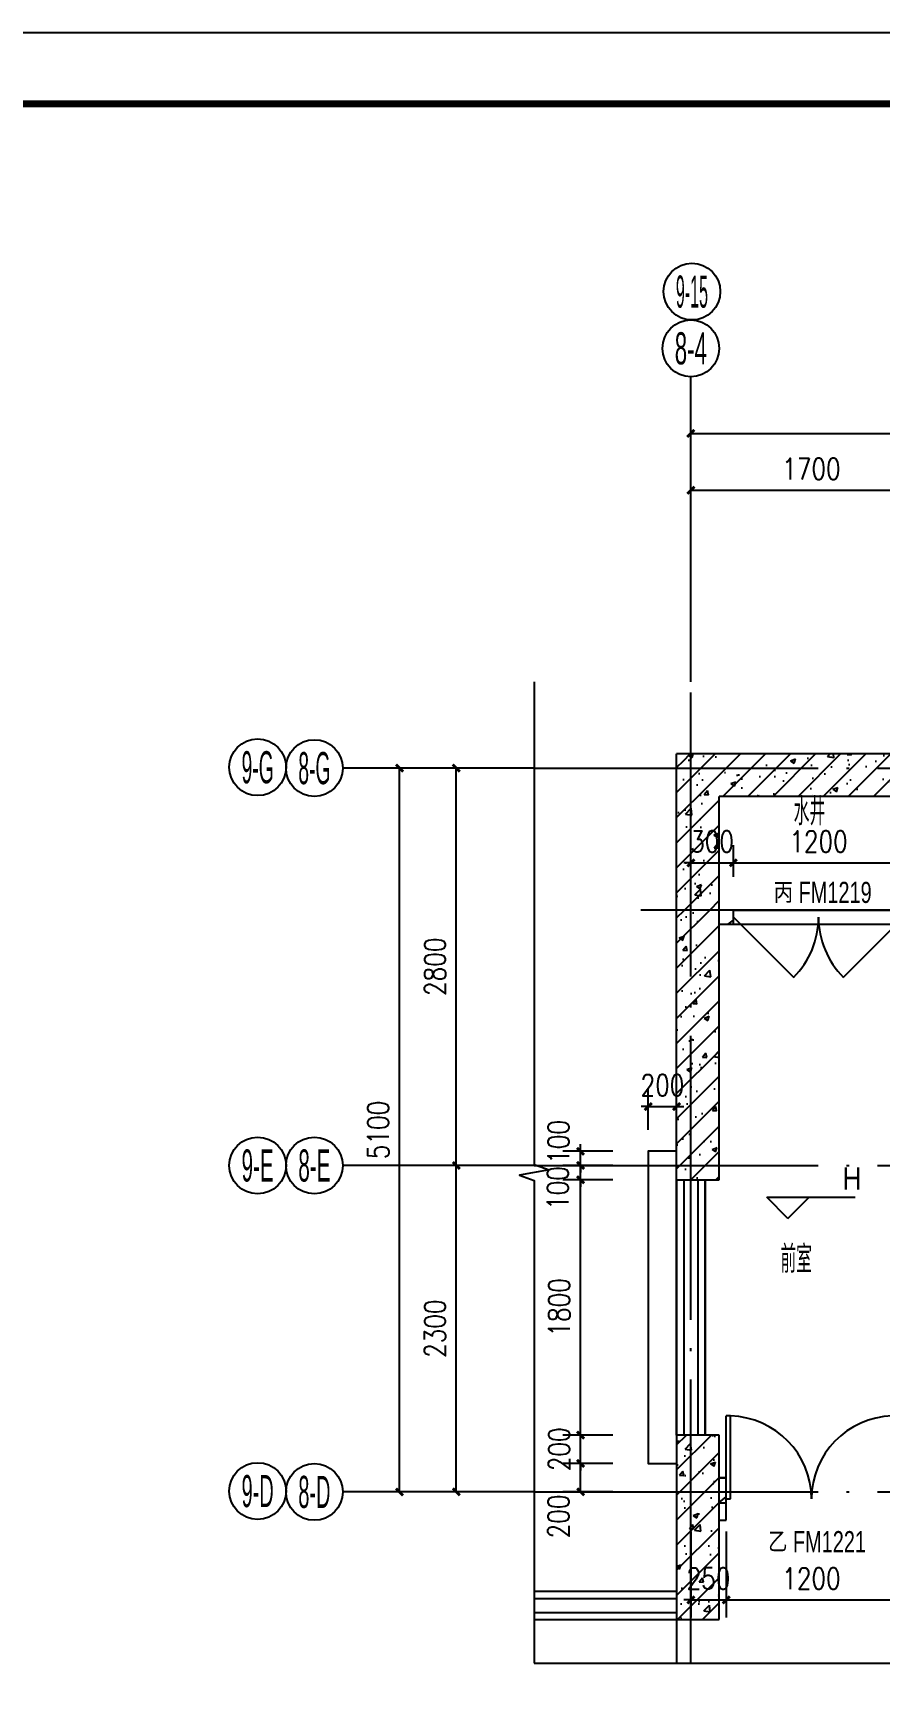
# Model space of a CAD drawing. Extents: x 718358 to 1668613, y -348838 to -159582.
# Drawn here: x 823364 to 829335, y -245214 to -233594 of the extents above; entities that cross this region are included whole.
import ezdxf
from ezdxf.enums import TextEntityAlignment as Align

# ---------------------------------------------------------------- set-up
doc = ezdxf.new("R2010")
doc.units = 0
doc.header["$LTSCALE"] = 1000
doc.linetypes.add('DOTE', pattern=[2.42, 2, -0.2, 0.02, -0.2])
for name, color, linetype in [('建-可见线', 7, 'Continuous'), ('建-图框', 4, 'Continuous'), ('建-墙体', 2, 'Continuous'), ('建-尺寸', 73, 'Continuous'), ('建-影线', 8, 'Continuous'), ('建-房间名', 7, 'Continuous'), ('建-柱子', 6, 'Continuous'), ('建-标高', 3, 'Continuous'), ('建-符号', 3, 'Continuous'), ('建-轴标', 3, 'Continuous'), ('建-轴网', 14, 'DOTE'), ('建-门', 4, 'Continuous'), ('建-门窗', 4, 'Continuous'), ('建-门窗-编号', 7, 'Continuous'), ('建-阳台', 5, 'Continuous')]:
    doc.layers.add(name, color=color, linetype=linetype)
doc.styles.add('_TCH_AXIS', font='gt宽度调整.shx', dxfattribs={"bigfont": 'gt国标汉字.shx'})
doc.styles.add('_TCH_DIM', font='gt单线西文.shx', dxfattribs={"width": 0.8, "bigfont": 'gt单线中文.shx'})
doc.styles.add('_TCH_WINDOW', font='gt单线西文.shx', dxfattribs={"height": 3.5, "bigfont": 'gt单线中文.shx'})
doc.styles.add('DIM_FONT', font='SIMPLEX.shx', dxfattribs={"width": 0.8, "bigfont": 'GBCBIG.shx'})
doc.dimstyles.new('DIMN50', dxfattribs={"dimscale": 0.5, "dimtxt": 300, "dimasz": 100, "dimexe": 250, "dimexo": 300, "dimgap": 150, "dimtad": 1, "dimdec": 0, "dimzin": 0, "dimdsep": 46, "dimtxsty": 'DIM_FONT', "dimblk": 'ARCHTICK', "dimcen": 0.09, "dimdle": 1, "dimclrt": 7, "dimazin": 2, "dimtfac": 1, "dimtdec": 0, "dimtix": 1, "dimtmove": 2, "dimatfit": 3, "dimldrblk": 'ARCHTICK', "dimfxl": 1, "dimtolj": 1, "dimtzin": 0, "dimarcsym": 0})
pattern_1 = [(0, (0, 0), (0, 175), []), (37.875, (200, 0), (-84.807639, 109.038328), []), (90, (200, 0), (-225, 1e-14), [])]
pattern_2 = [(45, (0, 0), (-88.388348, 88.388348), []), (50, (0, 0), (358.63009, -31.37607), [37.5, -412.5]), (355, (0, 0), (-69.37567, 376.09607), [30, -330]), (100.4514, (29.9, -2.6), (289.25469, 344.71977), [31.8701, -350.57106]), (46.1842, (0, 100), (533.62052, -82.7595), [56.25, -618.75]), (96.6356, (44.47, 93.1), (467.33135, 487.05894), [47.80514, -525.8565]), (351.1842, (0, 100), (467.33097, 487.0593), [45, -495]), (21, (50, 75), (298.45353, -201.30945), [37.5, -412.5]), (326, (50, 75), (121.65767, 362.57502), [30, -330]), (71.4514, (74.87, 58.22), (420.11131, 161.26525), [31.8701, -350.57106]), (37.5, (0, 0), (6.079928, 166.446927), [0, -326, 0, -335, 0, -331.25]), (7.5, (0, 0), (131.53477, 197.205856), [0, -191, 0, -318.5, 0, -126.25]), (327.5, (-111.5, 0), (266.911218, -11.277436), [0, -125, 0, -390, 0, -517.5]), (317.5, (-161.5, 0), (291.593085, 50.05249), [0, -162.5, 0, -259, 0, -367.5])]

# ---------------------------------------------------------------- blocks, each defined once
blk = doc.blocks.new('_ArchTick')
at = {"color": 0, "linetype": 'ByBlock', "const_width": 0.4}
blk.add_lwpolyline([(-0.5, -0.5), (0.5, 0.5)], dxfattribs=at)
blk = doc.blocks.new('*D639')
at = {"layer": 'Defpoints', "color": 0, "transparency": 16777216}
for p in [(828251, -244004), (829451, -244004), (829451, -244635)]:
    blk.add_point(p, dxfattribs=at)
at = {"layer": '建-尺寸', "color": 0, "lineweight": -2, "transparency": 16777216}
for p, q in [((828251, -244154), (828251, -244760)), ((829451, -244154), (829451, -244760)), ((828251, -244635), (829452, -244635))]:
    blk.add_line(p, q, dxfattribs=at)
at = {"layer": '建-尺寸', "color": 0, "lineweight": -2, "transparency": 16777216, "xscale": 50, "yscale": 50, "zscale": 50, "rotation": 180}
blk.add_blockref('_ArchTick', (828251, -244635), dxfattribs=at)
at = {"layer": '建-尺寸', "color": 0, "lineweight": -2, "transparency": 16777216, "xscale": 50, "yscale": 50, "zscale": 50}
blk.add_blockref('_ArchTick', (829451, -244635), dxfattribs=at)
at = {"layer": '建-尺寸', "color": 7, "transparency": 16777216, "insert": (828851, -244485), "char_height": 150, "attachment_point": 5, "style": 'DIM_FONT'}
blk.add_mtext('\\A1;1200', dxfattribs=at)
blk = doc.blocks.new('*D640')
at = {"layer": 'Defpoints', "color": 0, "transparency": 16777216}
for p in [(828001, -244004), (828251, -244004), (828251, -244635)]:
    blk.add_point(p, dxfattribs=at)
at = {"layer": '建-尺寸', "color": 0, "lineweight": -2, "transparency": 16777216}
for p, q in [((828001, -244154), (828001, -244760)), ((828251, -244154), (828251, -244760)), ((828001, -244635), (827951, -244635)), ((828001, -244635), (828251, -244635)), ((828251, -244635), (828301, -244635))]:
    blk.add_line(p, q, dxfattribs=at)
at = {"layer": '建-尺寸', "color": 0, "lineweight": -2, "transparency": 16777216, "xscale": 50, "yscale": 50, "zscale": 50}
blk.add_blockref('_ArchTick', (828001, -244635), dxfattribs=at)
at = {"layer": '建-尺寸', "color": 0, "lineweight": -2, "transparency": 16777216, "xscale": 50, "yscale": 50, "zscale": 50, "rotation": 180}
blk.add_blockref('_ArchTick', (828251, -244635), dxfattribs=at)
at = {"layer": '建-尺寸', "color": 7, "transparency": 16777216, "insert": (828126, -244485), "char_height": 150, "attachment_point": 5, "style": 'DIM_FONT'}
blk.add_mtext('\\A1;250', dxfattribs=at)
blk = doc.blocks.new('*D668')
at = {"layer": 'Defpoints', "color": 0, "transparency": 16777216}
for p in [(827224, -243674), (827601, -243674), (827601, -243874)]:
    blk.add_point(p, dxfattribs=at)
at = {"layer": '建-尺寸', "color": 0, "lineweight": -2, "transparency": 16777216}
for p, q in [((827451, -243674), (827099, -243674)), ((827224, -243875), (827224, -243674)), ((827451, -243874), (827099, -243874))]:
    blk.add_line(p, q, dxfattribs=at)
at = {"layer": '建-尺寸', "color": 0, "lineweight": -2, "transparency": 16777216, "xscale": 50, "yscale": 50, "zscale": 50}
for p, rotation in [((827224, -243674), 90), ((827224, -243874), 270)]:
    blk.add_blockref('_ArchTick', p, dxfattribs=dict(at, rotation=rotation))
at = {"layer": '建-尺寸', "color": 7, "transparency": 16777216, "insert": (827069, -244047), "char_height": 150, "attachment_point": 5, "rotation": 90, "style": 'DIM_FONT'}
blk.add_mtext('\\A1;200', dxfattribs=at)
blk = doc.blocks.new('*D669')
at = {"layer": 'Defpoints', "color": 0, "transparency": 16777216}
for p in [(827224, -243474), (827601, -243474), (827601, -243674)]:
    blk.add_point(p, dxfattribs=at)
at = {"layer": '建-尺寸', "color": 0, "lineweight": -2, "transparency": 16777216}
for p, q in [((827451, -243474), (827099, -243474)), ((827224, -243474), (827224, -243424)), ((827224, -243674), (827224, -243474)), ((827451, -243674), (827099, -243674)), ((827224, -243674), (827224, -243724))]:
    blk.add_line(p, q, dxfattribs=at)
at = {"layer": '建-尺寸', "color": 0, "lineweight": -2, "transparency": 16777216, "xscale": 50, "yscale": 50, "zscale": 50}
for p, rotation in [((827224, -243474), 270), ((827224, -243674), 90)]:
    blk.add_blockref('_ArchTick', p, dxfattribs=dict(at, rotation=rotation))
at = {"layer": '建-尺寸', "color": 7, "transparency": 16777216, "insert": (827074, -243574), "char_height": 150, "attachment_point": 5, "rotation": 90, "style": 'DIM_FONT'}
blk.add_mtext('\\A1;200', dxfattribs=at)
blk = doc.blocks.new('*D670')
at = {"layer": 'Defpoints', "color": 0, "transparency": 16777216}
for p in [(827224, -241674), (827601, -241674), (827601, -243474)]:
    blk.add_point(p, dxfattribs=at)
at = {"layer": '建-尺寸', "color": 0, "lineweight": -2, "transparency": 16777216}
for p, q in [((827451, -241674), (827099, -241674)), ((827224, -243475), (827224, -241674)), ((827451, -243474), (827099, -243474))]:
    blk.add_line(p, q, dxfattribs=at)
at = {"layer": '建-尺寸', "color": 0, "lineweight": -2, "transparency": 16777216, "xscale": 50, "yscale": 50, "zscale": 50}
for p, rotation in [((827224, -241674), 90), ((827224, -243474), 270)]:
    blk.add_blockref('_ArchTick', p, dxfattribs=dict(at, rotation=rotation))
at = {"layer": '建-尺寸', "color": 7, "transparency": 16777216, "insert": (827074, -242574), "char_height": 150, "attachment_point": 5, "rotation": 90, "style": 'DIM_FONT'}
blk.add_mtext('\\A1;1800', dxfattribs=at)
blk = doc.blocks.new('*D671')
at = {"layer": 'Defpoints', "color": 0, "transparency": 16777216}
for p in [(827224, -241574), (827601, -241574), (827601, -241674)]:
    blk.add_point(p, dxfattribs=at)
at = {"layer": '建-尺寸', "color": 0, "lineweight": -2, "transparency": 16777216}
for p, q in [((827224, -241574), (827224, -241524)), ((827451, -241574), (827099, -241574)), ((827451, -241674), (827099, -241674)), ((827224, -241674), (827224, -241574)), ((827224, -241674), (827224, -241724))]:
    blk.add_line(p, q, dxfattribs=at)
at = {"layer": '建-尺寸', "color": 0, "lineweight": -2, "transparency": 16777216, "xscale": 50, "yscale": 50, "zscale": 50}
for p, rotation in [((827224, -241574), 270), ((827224, -241674), 90)]:
    blk.add_blockref('_ArchTick', p, dxfattribs=dict(at, rotation=rotation))
at = {"layer": '建-尺寸', "color": 7, "transparency": 16777216, "insert": (827064, -241733), "char_height": 150, "attachment_point": 5, "rotation": 90, "style": 'DIM_FONT'}
blk.add_mtext('\\A1;100', dxfattribs=at)
blk = doc.blocks.new('*D672')
at = {"layer": 'Defpoints', "color": 0, "transparency": 16777216}
for p in [(827224, -241474), (827601, -241474), (827601, -241574)]:
    blk.add_point(p, dxfattribs=at)
at = {"layer": '建-尺寸', "color": 0, "lineweight": -2, "transparency": 16777216}
for p, q in [((827224, -241474), (827224, -241424)), ((827451, -241474), (827099, -241474)), ((827224, -241574), (827224, -241474)), ((827451, -241574), (827099, -241574)), ((827224, -241574), (827224, -241624))]:
    blk.add_line(p, q, dxfattribs=at)
at = {"layer": '建-尺寸', "color": 0, "lineweight": -2, "transparency": 16777216, "xscale": 50, "yscale": 50, "zscale": 50}
for p, rotation in [((827224, -241474), 270), ((827224, -241574), 90)]:
    blk.add_blockref('_ArchTick', p, dxfattribs=dict(at, rotation=rotation))
at = {"layer": '建-尺寸', "color": 7, "transparency": 16777216, "insert": (827069, -241408), "char_height": 150, "attachment_point": 5, "rotation": 90, "style": 'DIM_FONT'}
blk.add_mtext('\\A1;100', dxfattribs=at)
blk = doc.blocks.new('*D673')
at = {"layer": 'Defpoints', "color": 0, "transparency": 16777216}
for p in [(828301, -239442), (828001, -239691), (828301, -239691)]:
    blk.add_point(p, dxfattribs=at)
at = {"layer": '建-尺寸', "color": 0, "lineweight": -2, "transparency": 16777216}
for p, q in [((828001, -239541), (828001, -239317)), ((828301, -239541), (828301, -239317)), ((828001, -239442), (827951, -239442)), ((828001, -239442), (828301, -239442)), ((828301, -239442), (828351, -239442))]:
    blk.add_line(p, q, dxfattribs=at)
at = {"layer": '建-尺寸', "color": 0, "lineweight": -2, "transparency": 16777216, "xscale": 50, "yscale": 50, "zscale": 50}
blk.add_blockref('_ArchTick', (828001, -239442), dxfattribs=at)
at = {"layer": '建-尺寸', "color": 0, "lineweight": -2, "transparency": 16777216, "xscale": 50, "yscale": 50, "zscale": 50, "rotation": 180}
blk.add_blockref('_ArchTick', (828301, -239442), dxfattribs=at)
at = {"layer": '建-尺寸', "color": 7, "transparency": 16777216, "insert": (828151, -239292), "char_height": 150, "attachment_point": 5, "style": 'DIM_FONT'}
blk.add_mtext('\\A1;300', dxfattribs=at)
blk = doc.blocks.new('*D674')
at = {"layer": 'Defpoints', "color": 0, "transparency": 16777216}
for p in [(829501, -239442), (828301, -239691), (829501, -239691)]:
    blk.add_point(p, dxfattribs=at)
at = {"layer": '建-尺寸', "color": 0, "lineweight": -2, "transparency": 16777216}
for p, q in [((828301, -239541), (828301, -239317)), ((829501, -239541), (829501, -239317)), ((828301, -239442), (829502, -239442))]:
    blk.add_line(p, q, dxfattribs=at)
at = {"layer": '建-尺寸', "color": 0, "lineweight": -2, "transparency": 16777216, "xscale": 50, "yscale": 50, "zscale": 50, "rotation": 180}
blk.add_blockref('_ArchTick', (828301, -239442), dxfattribs=at)
at = {"layer": '建-尺寸', "color": 0, "lineweight": -2, "transparency": 16777216, "xscale": 50, "yscale": 50, "zscale": 50}
blk.add_blockref('_ArchTick', (829501, -239442), dxfattribs=at)
at = {"layer": '建-尺寸', "color": 7, "transparency": 16777216, "insert": (828901, -239292), "char_height": 150, "attachment_point": 5, "style": 'DIM_FONT'}
blk.add_mtext('\\A1;1200', dxfattribs=at)
blk = doc.blocks.new('*D684')
at = {"layer": 'Defpoints', "color": 0, "transparency": 16777216}
for p in [(827901, -241159), (827701, -241474), (827901, -241474)]:
    blk.add_point(p, dxfattribs=at)
at = {"layer": '建-尺寸', "color": 0, "lineweight": -2, "transparency": 16777216}
for p, q in [((827701, -241324), (827701, -241034)), ((827901, -241324), (827901, -241034)), ((827701, -241159), (827651, -241159)), ((827701, -241159), (827901, -241159)), ((827901, -241159), (827951, -241159))]:
    blk.add_line(p, q, dxfattribs=at)
at = {"layer": '建-尺寸', "color": 0, "lineweight": -2, "transparency": 16777216, "xscale": 50, "yscale": 50, "zscale": 50}
blk.add_blockref('_ArchTick', (827701, -241159), dxfattribs=at)
at = {"layer": '建-尺寸', "color": 0, "lineweight": -2, "transparency": 16777216, "xscale": 50, "yscale": 50, "zscale": 50, "rotation": 180}
blk.add_blockref('_ArchTick', (827901, -241159), dxfattribs=at)
at = {"layer": '建-尺寸', "color": 7, "transparency": 16777216, "insert": (827801, -241009), "char_height": 150, "attachment_point": 5, "style": 'DIM_FONT'}
blk.add_mtext('\\A1;200', dxfattribs=at)
blk = doc.blocks.new('*D1177')
at = {"layer": 'Defpoints', "color": 0, "transparency": 16777216}
for p in [(838901, -236416), (828001, -238166), (838901, -238166)]:
    blk.add_point(p, dxfattribs=at)
at = {"layer": '建-尺寸', "color": 0, "lineweight": -2, "transparency": 16777216}
for p, q in [((828001, -238016), (828001, -236291)), ((838901, -238016), (838901, -236291)), ((828001, -236416), (838902, -236416))]:
    blk.add_line(p, q, dxfattribs=at)
at = {"layer": '建-尺寸', "color": 0, "lineweight": -2, "transparency": 16777216, "xscale": 50, "yscale": 50, "zscale": 50, "rotation": 180}
blk.add_blockref('_ArchTick', (828001, -236416), dxfattribs=at)
at = {"layer": '建-尺寸', "color": 0, "lineweight": -2, "transparency": 16777216, "xscale": 50, "yscale": 50, "zscale": 50}
blk.add_blockref('_ArchTick', (838901, -236416), dxfattribs=at)
at = {"layer": '建-尺寸', "color": 7, "transparency": 16777216, "insert": (833451, -236266), "char_height": 150, "attachment_point": 5, "style": 'DIM_FONT'}
blk.add_mtext('\\A1;10900', dxfattribs=at)
blk = doc.blocks.new('*D1182')
at = {"layer": 'Defpoints', "color": 0, "transparency": 16777216}
for p in [(829701, -236816), (828001, -238166), (829701, -238166)]:
    blk.add_point(p, dxfattribs=at)
at = {"layer": '建-尺寸', "color": 0, "lineweight": -2, "transparency": 16777216}
for p, q in [((828001, -238016), (828001, -236691)), ((829701, -238016), (829701, -236691)), ((828001, -236816), (829702, -236816))]:
    blk.add_line(p, q, dxfattribs=at)
at = {"layer": '建-尺寸', "color": 0, "lineweight": -2, "transparency": 16777216, "xscale": 50, "yscale": 50, "zscale": 50, "rotation": 180}
blk.add_blockref('_ArchTick', (828001, -236816), dxfattribs=at)
at = {"layer": '建-尺寸', "color": 0, "lineweight": -2, "transparency": 16777216, "xscale": 50, "yscale": 50, "zscale": 50}
blk.add_blockref('_ArchTick', (829701, -236816), dxfattribs=at)
at = {"layer": '建-尺寸', "color": 7, "transparency": 16777216, "insert": (828851, -236666), "char_height": 150, "attachment_point": 5, "style": 'DIM_FONT'}
blk.add_mtext('\\A1;1700', dxfattribs=at)
blk = doc.blocks.new('*D1196')
at = {"layer": 'Defpoints', "color": 0, "transparency": 16777216}
for p in [(826348, -241574), (826848, -241574), (826848, -243874)]:
    blk.add_point(p, dxfattribs=at)
at = {"layer": '建-尺寸', "color": 0, "lineweight": -2, "transparency": 16777216}
for p, q in [((826698, -241574), (826223, -241574)), ((826348, -243875), (826348, -241574)), ((826698, -243874), (826223, -243874))]:
    blk.add_line(p, q, dxfattribs=at)
at = {"layer": '建-尺寸', "color": 0, "lineweight": -2, "transparency": 16777216, "xscale": 50, "yscale": 50, "zscale": 50}
for p, rotation in [((826348, -241574), 90), ((826348, -243874), 270)]:
    blk.add_blockref('_ArchTick', p, dxfattribs=dict(at, rotation=rotation))
at = {"layer": '建-尺寸', "color": 7, "transparency": 16777216, "insert": (826198, -242724), "char_height": 150, "attachment_point": 5, "rotation": 90, "style": 'DIM_FONT'}
blk.add_mtext('\\A1;2300', dxfattribs=at)
blk = doc.blocks.new('*D1197')
at = {"layer": 'Defpoints', "color": 0, "transparency": 16777216}
for p in [(826348, -238774), (826848, -238774), (826848, -241574)]:
    blk.add_point(p, dxfattribs=at)
at = {"layer": '建-尺寸', "color": 0, "lineweight": -2, "transparency": 16777216}
for p, q in [((826698, -238774), (826223, -238774)), ((826348, -241575), (826348, -238774)), ((826698, -241574), (826223, -241574))]:
    blk.add_line(p, q, dxfattribs=at)
at = {"layer": '建-尺寸', "color": 0, "lineweight": -2, "transparency": 16777216, "xscale": 50, "yscale": 50, "zscale": 50}
for p, rotation in [((826348, -238774), 90), ((826348, -241574), 270)]:
    blk.add_blockref('_ArchTick', p, dxfattribs=dict(at, rotation=rotation))
at = {"layer": '建-尺寸', "color": 7, "transparency": 16777216, "insert": (826198, -240174), "char_height": 150, "attachment_point": 5, "rotation": 90, "style": 'DIM_FONT'}
blk.add_mtext('\\A1;2800', dxfattribs=at)
blk = doc.blocks.new('*D1198')
at = {"layer": 'Defpoints', "color": 0, "transparency": 16777216}
for p in [(825948, -238774), (826548, -238774), (826548, -243874)]:
    blk.add_point(p, dxfattribs=at)
at = {"layer": '建-尺寸', "color": 0, "lineweight": -2, "transparency": 16777216}
for p, q in [((826398, -238774), (825823, -238774)), ((825948, -243875), (825948, -238774)), ((826398, -243874), (825823, -243874))]:
    blk.add_line(p, q, dxfattribs=at)
at = {"layer": '建-尺寸', "color": 0, "lineweight": -2, "transparency": 16777216, "xscale": 50, "yscale": 50, "zscale": 50}
for p, rotation in [((825948, -238774), 90), ((825948, -243874), 270)]:
    blk.add_blockref('_ArchTick', p, dxfattribs=dict(at, rotation=rotation))
at = {"layer": '建-尺寸', "color": 7, "transparency": 16777216, "insert": (825798, -241324), "char_height": 150, "attachment_point": 5, "rotation": 90, "style": 'DIM_FONT'}
blk.add_mtext('\\A1;5100', dxfattribs=at)

msp = doc.modelspace()

# ---------------------------------------------------------------- hatches: boundary and pattern name
at = {"layer": '建-影线'}
h = msp.add_hatch(dxfattribs=at)
h.set_pattern_fill('钢筋混凝土', color=256, scale=50, style=0)
h.set_pattern_definition(pattern_2)
h.paths.add_polyline_path([(827901.1, -239774.1), (828201.1, -239774.1), (828201.1, -238974.1), (827901.1, -238674.1)])
h = msp.add_hatch(dxfattribs=at)
h.set_pattern_fill('钢筋混凝土', color=256, scale=50, style=0)
h.set_pattern_definition(pattern_2)
h.paths.add_polyline_path([(829701.1, -238974.1), (829701.1, -238674.1), (827901.1, -238674.1), (828201.1, -238974.1)])
h = msp.add_hatch(dxfattribs=at)
h.set_pattern_fill('钢筋混凝土', color=256, scale=50, style=0)
h.set_pattern_definition(pattern_2)
h.paths.add_polyline_path([(828201.1, -241674.1), (828201.1, -239774.1), (827901.1, -239774.1), (827901.1, -241674.1)])
h = msp.add_hatch(dxfattribs=at)
h.set_pattern_fill('空心砖', color=256, scale=50, style=0)
h.set_pattern_definition(pattern_1)
h.paths.add_polyline_path([(828201.1, -239874.1), (828301.1, -239874.1), (828301.1, -239774.1), (828201.1, -239774.1)])
h = msp.add_hatch(dxfattribs=at)
h.set_pattern_fill('钢筋混凝土', color=256, scale=50, style=0)
h.set_pattern_definition(pattern_2)
h.paths.add_polyline_path([(828201.1, -243474.1), (827901.1, -243474.1), (827901.1, -244774.1), (828201.1, -244774.1)])
h = msp.add_hatch(dxfattribs=at)
h.set_pattern_fill('空心砖', color=256, scale=50, style=0)
h.set_pattern_definition(pattern_1)
h.paths.add_polyline_path([(828201.1, -243773.9), (828201.1, -244073.9), (828251.1, -244073.9), (828251.1, -243773.9)])

# ---------------------------------------------------------------- linework, layer by layer
for p, q in [((827901.1, -241674.4), (827901.1, -243474.1)), ((828101.1, -241674.4), (828101.1, -243474.1)), ((826897.8, -244574.1), (827901.1, -244574.1)), ((826897.8, -244774.1), (827901.1, -244774.1))]:
    msp.add_line(p, q)
at = {"layer": '建-可见线'}
for p, q in [((827901.1, -243474.7), (827901.1, -241674.7)), ((828101.1, -243474.7), (828101.1, -241674.4))]:
    msp.add_line(p, q, dxfattribs=at)
msp.add_lwpolyline([(827901.1, -241474.1), (827701.1, -241474.1), (827701.1, -243674.1), (827901.1, -243674.1)], dxfattribs=at)
at = {"layer": '建-图框'}
msp.add_lwpolyline([(802458.1, -263294.4), (844508.1, -263294.4), (844508.1, -233594.4), (802458.1, -233594.4)], close=True, dxfattribs=at)
at = {"layer": '建-图框', "const_width": 50}
msp.add_lwpolyline([(803708.1, -262794.4), (844008.1, -262794.4), (844008.1, -234094.4), (803708.1, -234094.4)], close=True, dxfattribs=at)
at = {"layer": '建-墙体'}
for p, q in [((828301.1, -239774.1), (828201.1, -239774.1)), ((828301.1, -239874.1), (828301.1, -239774.1)), ((828201.1, -239874.1), (828301.1, -239874.1)), ((828251.1, -243773.9), (828201.1, -243773.9)), ((828251.1, -244073.9), (828251.1, -243773.9)), ((828201.1, -244073.9), (828251.1, -244073.9))]:
    msp.add_line(p, q, dxfattribs=at)
at = {"layer": '建-柱子'}
for p, q in [((827901.1, -239774.1), (827901.1, -238674.1)), ((829701.1, -238674.1), (827901.1, -238674.1)), ((828201.1, -239774.1), (828201.1, -238974.1)), ((829701.1, -238974.1), (828201.1, -238974.1)), ((827901.1, -241674.1), (827901.1, -239774.1)), ((828201.1, -241674.1), (828201.1, -239774.1)), ((827901.1, -241674.1), (828201.1, -241674.1)), ((828201.1, -243474.1), (827901.1, -243474.1)), ((827901.1, -243474.1), (827901.1, -244774.1)), ((828201.1, -244774.1), (828201.1, -243474.1)), ((827901.1, -244774.1), (828201.1, -244774.1))]:
    msp.add_line(p, q, dxfattribs=at)
at = {"layer": '建-标高'}
for p, q in [((828685.6, -241946.6), (828535.6, -241796.6)), ((828535.6, -241796.6), (829158.9, -241796.6)), ((828685.6, -241946.6), (828835.6, -241796.6))]:
    msp.add_line(p, q, dxfattribs=at)
at = {"layer": '建-符号'}
for points in [[(826897.8, -238166.4), (826897.8, -241567.6), (827002.8, -241605.8), (826792.8, -241642.8), (826897.8, -241680.1), (826897.8, -245081.3)], [(826897.8, -245081.3), (833306.7, -245081.3), (833344.9, -244976.3), (833382, -245186.3), (833419.2, -245081.3), (839828.1, -245081.3)]]:
    msp.add_lwpolyline(points, dxfattribs=at)
at = {"layer": '建-轴标'}
for p, q in [((828001.1, -238166.4), (828001.1, -236016.4)), ((826897.8, -238774.1), (825547.8, -238774.1)), ((826897.8, -241574.1), (825547.8, -241574.1)), ((826897.8, -243874.1), (825547.8, -243874.1))]:
    msp.add_line(p, q, dxfattribs=at)
for centre in [(828009, -235416.4), (828001.1, -235816.4), (824947.9, -238768.1), (825347.8, -238774.1), (824947.8, -241574.1), (825347.8, -241574.1), (824947.9, -243868.1), (825347.8, -243874.1)]:
    msp.add_circle(centre, 200, dxfattribs=at)
at = {"layer": '建-轴网'}
for p, q in [((828001.1, -245081.3), (828001.1, -238166.4)), ((826897.8, -238774.1), (839828.1, -238774.1)), ((839329, -239774.1), (827531.7, -239774.1)), ((826897.8, -241574.1), (839828.1, -241574.1)), ((826897.8, -243874.1), (839828.1, -243874.1))]:
    msp.add_line(p, q, dxfattribs=at)
at = {"layer": '建-门'}
for p, q in [((828301.1, -239774.1), (829501.1, -239774.1)), ((828301.1, -239824.1), (828725.4, -240248.3)), ((828301.1, -239874.1), (829501.1, -239874.1)), ((829501.1, -239824.1), (829076.8, -240248.3))]:
    msp.add_line(p, q, dxfattribs=at)
for centre, start, end in [((828301.1, -239824.1), 315, 0), ((829501.1, -239824.1), 180, 225)]:
    msp.add_arc(centre, 600, start, end, dxfattribs=at)
at = {"layer": '建-门窗'}
for p, q in [((828251.1, -243923.9), (828251.1, -243338.9)), ((828281.1, -243338.9), (828251.1, -243338.9)), ((828281.1, -243923.9), (828281.1, -243338.9)), ((828251.1, -243923.9), (828281.1, -243923.9)), ((827901.1, -244774.1), (827901.1, -245081.3))]:
    msp.add_line(p, q, dxfattribs=at)
for centre, start, end in [((828266.1, -243923.9), 360, 88.53072), ((829436.1, -243923.9), 91.46928, 180)]:
    msp.add_arc(centre, 585, start, end, dxfattribs=at)
at = {"layer": '建-阳台'}
for p, q in [((827951.1, -241674.7), (827951.1, -243474.7)), ((828051.1, -241674.7), (828051.1, -243474.7))]:
    msp.add_line(p, q, dxfattribs=at)
for points in [[(826897.8, -244624.1), (827901.1, -244624.1)], [(826897.8, -244724.1), (827901.1, -244724.1)]]:
    msp.add_lwpolyline(points, dxfattribs=at)

# ---------------------------------------------------------------- texts
at = {"layer": '建-房间名', "style": 'DIM_FONT', "width": 0.8}
for s, p in [('水井', (828726.1, -239176.4)), ('前室', (828632.8, -242330.4))]:
    msp.add_text(s, height=192.91, dxfattribs=at).set_placement(p)
at = {"layer": '建-标高', "style": '_TCH_DIM', "width": 0.888889}
msp.add_text('H', height=157.5, dxfattribs=at).set_placement((829069.3, -241744.1))
at = {"layer": '建-轴标', "style": '_TCH_AXIS'}
for s, width, p, p2 in [('9-15', 0.276316, (827895.8, -235529.6), (828122.1, -235529.6)), ('8-4', 0.344262, (827888, -235929.5), (828114.2, -235929.5)), ('9-G', 0.344262, (824834.8, -238881.2), (825061.1, -238881.2)), ('8-G', 0.344262, (825234.7, -238887.2), (825461, -238887.2)), ('9-E', 0.355932, (824834.7, -241687.2), (825061, -241687.2)), ('8-E', 0.355932, (825234.7, -241687.2), (825461, -241687.2)), ('9-D', 0.35, (824834.8, -243981.2), (825061.1, -243981.2)), ('8-D', 0.35, (825234.7, -243987.2), (825461, -243987.2))]:
    msp.add_text(s, height=226.27, dxfattribs=dict(at, width=width)).set_placement(p, p2, align=Align.FIT)
at = {"layer": '建-门窗-编号', "style": '_TCH_WINDOW'}
for s, rotation, p in [('丙', 0, (828585.6, -239724.1)), ('乙', 360, (828545.6, -244298.9))]:
    msp.add_text(s, height=143.3, rotation=rotation, dxfattribs=at).set_placement(p)
at = {"layer": '建-门窗-编号', "style": '_TCH_WINDOW', "width": 0.705882}
for s, rotation, p in [('FM1219', 0, (828760.6, -239724.1)), ('FM1221', 360, (828720.6, -244298.9))]:
    msp.add_text(s, height=148.75, rotation=rotation, dxfattribs=at).set_placement(p)

# ---------------------------------------------------------------- dimensions: what is measured, and where the dimension line sits
at = {"layer": '建-尺寸'}
for p1, p2, distance, picture, middle in [((828001.1, -238166.4), (838901.1, -238166.4), 1750, '*D1177', (833451.1, -236266.4)), ((828001.1, -238166.4), (829701.1, -238166.4), 1350, '*D1182', (828851.1, -236666.4)), ((826547.8, -243874.1), (826547.8, -238774.1), 600, '*D1198', (825797.8, -241324.1)), ((826847.8, -241574.1), (826847.8, -238774.1), 500, '*D1197', (826197.8, -240174.1)), ((828001.1, -239690.6), (828301.1, -239690.6), 248.7, '*D673', (828151.1, -239291.9)), ((828301.1, -239690.6), (829501.1, -239690.6), 248.7, '*D674', (828901.1, -239291.9)), ((827701.1, -241474.1), (827901.1, -241474.1), 315.5, '*D684', (827801.1, -241008.6)), ((826847.8, -243874.1), (826847.8, -241574.1), 500, '*D1196', (826197.8, -242724.1)), ((827601.1, -243474.4), (827601.1, -241674.1), 376.8, '*D670', (827074.4, -242574.2)), ((827601.1, -243674.1), (827601.1, -243474.4), 376.8, '*D669', (827074.4, -243574.2)), ((828001.1, -244003.7), (828251.1, -244003.7), -631.2, '*D640', (828126.1, -244484.9)), ((828251.1, -244003.7), (829451.1, -244003.7), -631.2, '*D639', (828851.1, -244484.9))]:
    dim = msp.add_aligned_dim(p1=p1, p2=p2, distance=distance, dimstyle='DIMN50', dxfattribs=at)
    dim.commit()
    dim.dimension.update_dxf_attribs({"geometry": picture, "text_midpoint": middle})
for base, p1, p2, picture, middle in [((827224.4, -241474.1), (827601.1, -241574.1), (827601.1, -241474.1), '*D672', (827069.4, -241408.5)), ((827224.4, -241574.1), (827601.1, -241674.1), (827601.1, -241574.1), '*D671', (827063.5, -241733)), ((827224.4, -243674.1), (827601.1, -243874.1), (827601.1, -243674.1), '*D668', (827069.4, -244047.5))]:
    dim = msp.add_linear_dim(base=base, p1=p1, p2=p2, angle=90, dimstyle='DIMN50', dxfattribs=at)
    dim.commit()
    dim.dimension.update_dxf_attribs({"geometry": picture, "text_midpoint": middle, "dimtype": 161})

doc.saveas('drawing.dxf')
